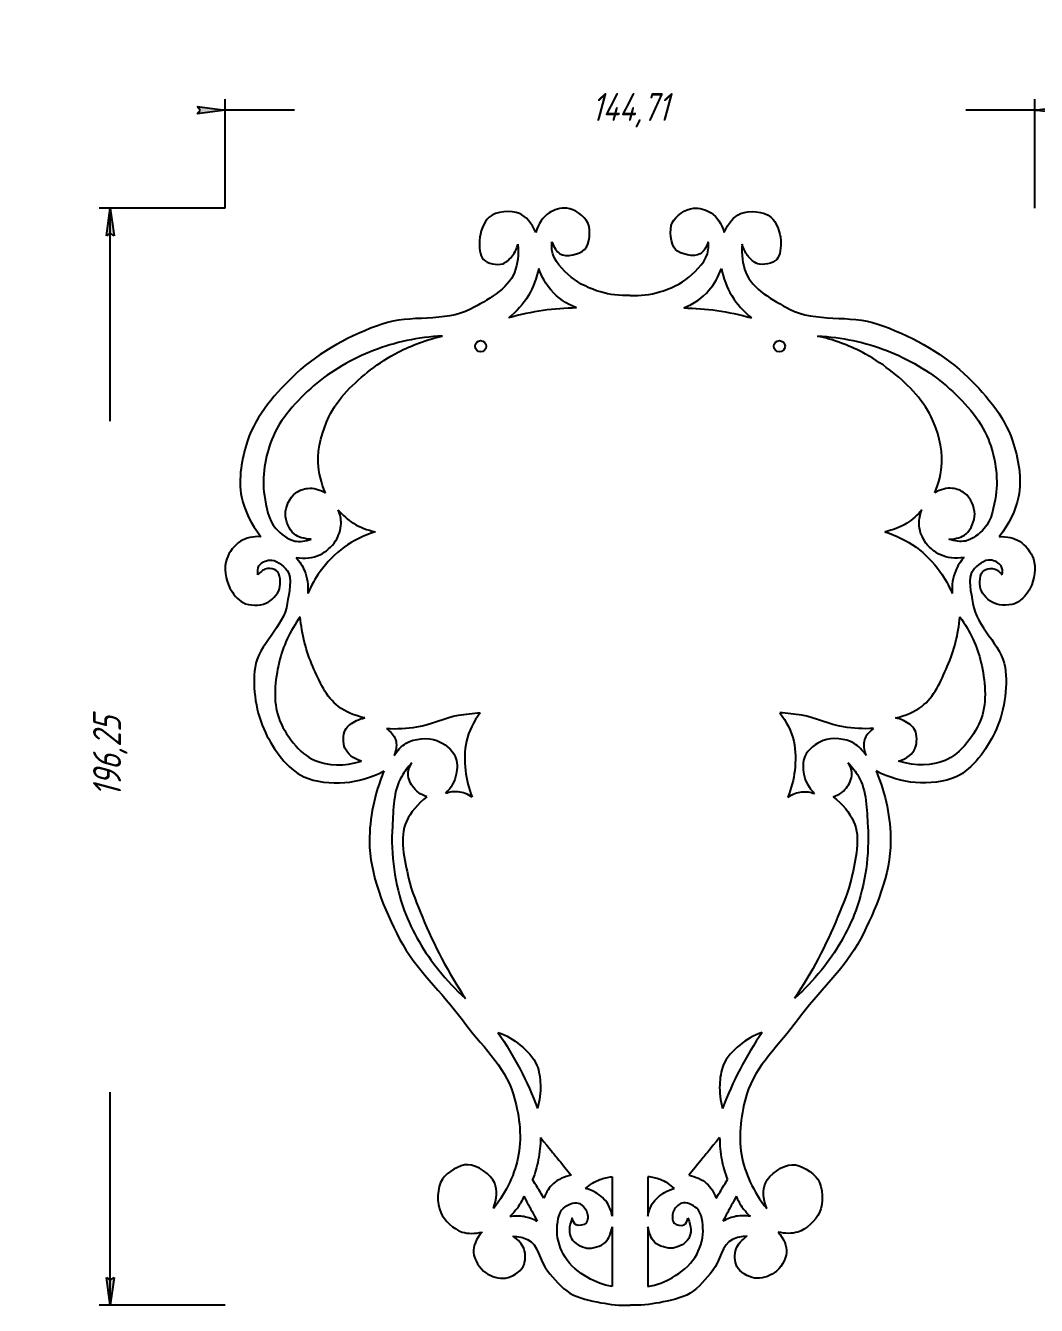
# Model space of a CAD drawing. Header units: millimetres. Extents: x -170 to 302, y -109 to 129.
# Drawn here: x -169.5 to 11.1, y -99.9 to 129 of the extents above; entities that cross this region are included whole.
import ezdxf

# ---------------------------------------------------------------- set-up
doc = ezdxf.new("R2010")
doc.units = ezdxf.units.MM
doc.linetypes.add('K5LT32770', pattern=[0])
doc.linetypes.add('K5LT_THIN', pattern=[0])
doc.styles.add('KDIMTEXTSTYLE', font='GOST_AU.SHX', dxfattribs={"width": 0.96, "oblique": 15, "height": 5})
doc.dimstyles.new('KDIMSTYLE (1.00)', dxfattribs={"dimtxt": 5, "dimasz": 1, "dimexe": 2, "dimexo": 0, "dimgap": 1, "dimtad": 1, "dimtxsty": 'KDIMTEXTSTYLE', "dimsah": 1, "dimcen": 0, "dimdle": 1, "dimadec": 0, "dimazin": 0, "dimtfac": 0.667, "dimtmove": 0, "dimatfit": 3, "dimfxl": 1, "dimtvp": 1, "dimtolj": 1, "dimtzin": 0, "dimarcsym": 0})

# ---------------------------------------------------------------- blocks, each defined once
blk = doc.blocks.new('KDIMARROW_01')
blk.add_hatch(color=0).paths.add_polyline_path([(0, 0), (-5, 0.66), (-4.5, 0), (-5, -0.66)])
at = {"color": 0, "linetype": 'K5LT_THIN'}
for p, q in [((-4.5, 0), (-5, 0.66)), ((-5, 0.66), (0, 0)), ((0, 0), (-5, -0.66)), ((-5, -0.66), (-4.5, 0)), ((0, 0), (-1, 0))]:
    blk.add_line(p, q, dxfattribs=at)

msp = doc.modelspace()

# ---------------------------------------------------------------- linework, layer by layer
at = {"color": 30, "linetype": 'K5LT32770', "true_color": 0xff8000}
for p, q in [((-64.686, -76.935), (-64.686, -83.98)), ((-58.285, -76.935), (-58.285, -83.98)), ((-64.686, -85.887), (-64.686, -96.572)), ((-58.285, -85.887), (-58.285, -96.572))]:
    msp.add_line(p, q, dxfattribs=at)
for centre in [(-88.193, 71.61), (-34.779, 71.61)]:
    msp.add_circle(centre, 1, dxfattribs=at)
for points, knots in [([(-75.453, 90.268), (-75.107, 89.246), (-74.63, 88.536), (-74.019, 88.139), (-72.951, 87.444), (-70.444, 88.071), (-69.598, 88.924), (-68.69, 89.839), (-68.455, 92.463), (-69.042, 93.71), (-69.599, 94.893), (-71.422, 96.186), (-72.803, 96.316), (-73.791, 96.41), (-75.106, 96.018), (-75.965, 95.462), (-77.071, 94.745), (-77.855, 93.577), (-78.315, 91.958)], [0, 0, 0, 0, 1, 1, 1, 2, 2, 2, 3, 3, 3, 4, 4, 4, 5, 5, 5, 6, 6, 6, 6]), ([(-47.518, 90.268), (-47.864, 89.246), (-48.341, 88.536), (-48.952, 88.139), (-50.02, 87.444), (-52.527, 88.071), (-53.373, 88.924), (-54.281, 89.839), (-54.516, 92.463), (-53.929, 93.71), (-53.372, 94.893), (-51.55, 96.186), (-50.168, 96.316), (-49.18, 96.41), (-47.866, 96.018), (-47.006, 95.462), (-45.9, 94.745), (-45.116, 93.577), (-44.656, 91.958)], [0, 0, 0, 0, 1, 1, 1, 2, 2, 2, 3, 3, 3, 4, 4, 4, 5, 5, 5, 6, 6, 6, 6]), ([(-78.315, 91.958), (-79.065, 93.677), (-80.043, 94.807), (-81.249, 95.348), (-82.716, 96.005), (-85.46, 95.72), (-86.662, 94.707), (-87.657, 93.867), (-88.326, 91.977), (-88.407, 90.54), (-88.469, 89.43), (-88.379, 87.817), (-87.695, 87.122), (-87.001, 86.418), (-85.241, 86.012), (-84.24, 86.374), (-83.596, 86.607), (-82.948, 87.247), (-82.496, 87.834), (-82.049, 88.413), (-81.729, 89.09), (-81.534, 89.864)], [0, 0, 0, 0, 1, 1, 1, 2, 2, 2, 3, 3, 3, 4, 4, 4, 5, 5, 5, 6, 6, 6, 7, 7, 7, 7]), ([(-44.656, 91.958), (-43.906, 93.677), (-42.928, 94.807), (-41.722, 95.348), (-40.255, 96.005), (-37.511, 95.72), (-36.309, 94.707), (-35.314, 93.867), (-34.645, 91.977), (-34.564, 90.54), (-34.502, 89.43), (-34.592, 87.817), (-35.277, 87.122), (-35.97, 86.418), (-37.73, 86.012), (-38.731, 86.374), (-39.375, 86.607), (-40.023, 87.247), (-40.476, 87.834), (-40.922, 88.413), (-41.243, 89.09), (-41.437, 89.864)], [0, 0, 0, 0, 1, 1, 1, 2, 2, 2, 3, 3, 3, 4, 4, 4, 5, 5, 5, 6, 6, 6, 7, 7, 7, 7]), ([(-81.534, 89.864), (-81.377, 87.983), (-81.584, 86.3), (-82.154, 84.815), (-83.299, 81.828), (-87.093, 79.807), (-89.999, 78.251), (-94.55, 75.814), (-100.831, 77.317), (-105.793, 75.585), (-111.293, 73.664), (-116.955, 70.675), (-121.176, 66.713), (-124.695, 63.412), (-128.358, 59.252), (-129.842, 54.714), (-130.856, 51.615), (-131.585, 47.832), (-130.919, 44.664), (-130.397, 42.18), (-129.244, 39.808), (-127.462, 37.548)], [0, 0, 0, 0, 1, 1, 1, 2, 2, 2, 3, 3, 3, 4, 4, 4, 5, 5, 5, 6, 6, 6, 7, 7, 7, 7]), ([(-61.486, 80.67), (-63.333, 80.624), (-65.093, 80.83), (-66.769, 81.326), (-68.615, 81.873), (-70.558, 82.741), (-71.997, 83.977), (-73.464, 85.236), (-75.232, 86.929), (-75.453, 88.85), (-75.505, 89.306), (-75.505, 89.779), (-75.453, 90.268)], [0, 0, 0, 0, 1, 1, 1, 2, 2, 2, 3, 3, 3, 4, 4, 4, 4]), ([(-61.486, 80.67), (-59.638, 80.624), (-57.878, 80.83), (-56.202, 81.326), (-54.356, 81.873), (-52.413, 82.741), (-50.974, 83.977), (-49.507, 85.236), (-47.739, 86.929), (-47.518, 88.85), (-47.466, 89.306), (-47.466, 89.779), (-47.518, 90.268)], [0, 0, 0, 0, 1, 1, 1, 2, 2, 2, 3, 3, 3, 4, 4, 4, 4]), ([(-41.437, 89.864), (-41.594, 87.983), (-41.387, 86.3), (-40.817, 84.815), (-39.672, 81.828), (-35.878, 79.807), (-32.972, 78.251), (-28.421, 75.814), (-22.14, 77.317), (-17.178, 75.585), (-11.678, 73.664), (-6.016, 70.675), (-1.795, 66.713), (1.724, 63.412), (5.387, 59.252), (6.871, 54.714), (7.885, 51.615), (8.614, 47.832), (7.948, 44.664), (7.426, 42.18), (6.273, 39.808), (4.491, 37.548)], [0, 0, 0, 0, 1, 1, 1, 2, 2, 2, 3, 3, 3, 4, 4, 4, 5, 5, 5, 6, 6, 6, 7, 7, 7, 7]), ([(-77.808, 85.541), (-78.162, 83.758), (-78.781, 82.134), (-79.663, 80.67), (-80.566, 79.17), (-81.747, 77.837), (-83.205, 76.672)], [0, 0, 0, 0, 1, 1, 1, 2, 2, 2, 2]), ([(-71.069, 78.467), (-72.904, 79.214), (-74.408, 80.261), (-75.582, 81.61), (-76.547, 82.717), (-77.289, 84.028), (-77.808, 85.541)], [0, 0, 0, 0, 1, 1, 1, 2, 2, 2, 2]), ([(-51.902, 78.467), (-50.068, 79.214), (-48.563, 80.261), (-47.389, 81.61), (-46.424, 82.717), (-45.682, 84.028), (-45.163, 85.541)], [0, 0, 0, 0, 1, 1, 1, 2, 2, 2, 2]), ([(-45.163, 85.541), (-44.809, 83.758), (-44.19, 82.134), (-43.308, 80.67), (-42.405, 79.17), (-41.224, 77.837), (-39.766, 76.672)], [0, 0, 0, 0, 1, 1, 1, 2, 2, 2, 2]), ([(-71.069, 78.467), (-73.067, 78.436), (-75.047, 78.279), (-77.009, 77.997), (-79.095, 77.697), (-81.16, 77.256), (-83.205, 76.672)], [0, 0, 0, 0, 1, 1, 1, 2, 2, 2, 2]), ([(-51.902, 78.467), (-49.904, 78.436), (-47.924, 78.279), (-45.963, 77.997), (-43.877, 77.697), (-41.811, 77.256), (-39.766, 76.672)], [0, 0, 0, 0, 1, 1, 1, 2, 2, 2, 2]), ([(-95.018, 73.439), (-99.384, 73.213), (-103.501, 72.344), (-107.367, 70.833), (-111.17, 69.346), (-115.001, 67.199), (-118.05, 64.508), (-121.033, 61.876), (-124.107, 58.577), (-125.528, 54.937), (-126.709, 51.914), (-127.36, 48.175), (-126.853, 44.937), (-126.537, 42.92), (-126.134, 40.473), (-124.802, 38.998), (-123.945, 38.048), (-122.674, 37), (-121.426, 36.776), (-120.509, 36.611), (-119.527, 36.725), (-118.478, 37.117)], [0, 0, 0, 0, 1, 1, 1, 2, 2, 2, 3, 3, 3, 4, 4, 4, 5, 5, 5, 6, 6, 6, 7, 7, 7, 7]), ([(-115.94, 45.385), (-116.708, 47.176), (-117.139, 48.968), (-117.234, 50.762), (-117.378, 53.501), (-116.478, 56.518), (-115.311, 58.988), (-113.759, 62.27), (-110.792, 65.108), (-107.868, 67.392), (-106.348, 68.579), (-104.666, 69.64), (-102.95, 70.533), (-100.466, 71.826), (-97.822, 72.794), (-95.018, 73.439)], [0, 0, 0, 0, 1, 1, 1, 2, 2, 2, 3, 3, 3, 4, 4, 4, 5, 5, 5, 5]), ([(-27.953, 73.439), (-23.587, 73.213), (-19.47, 72.344), (-15.604, 70.833), (-11.801, 69.346), (-7.97, 67.199), (-4.921, 64.508), (-1.938, 61.876), (1.136, 58.577), (2.557, 54.937), (3.738, 51.914), (4.389, 48.175), (3.882, 44.937), (3.566, 42.92), (3.163, 40.473), (1.831, 38.998), (0.974, 38.048), (-0.297, 37), (-1.545, 36.776), (-2.462, 36.611), (-3.444, 36.725), (-4.493, 37.117)], [0, 0, 0, 0, 1, 1, 1, 2, 2, 2, 3, 3, 3, 4, 4, 4, 5, 5, 5, 6, 6, 6, 7, 7, 7, 7]), ([(-7.031, 45.385), (-6.263, 47.176), (-5.832, 48.968), (-5.737, 50.762), (-5.593, 53.501), (-6.493, 56.518), (-7.66, 58.988), (-9.212, 62.27), (-12.179, 65.108), (-15.103, 67.392), (-16.623, 68.579), (-18.305, 69.64), (-20.021, 70.533), (-22.505, 71.826), (-25.149, 72.794), (-27.953, 73.439)], [0, 0, 0, 0, 1, 1, 1, 2, 2, 2, 3, 3, 3, 4, 4, 4, 5, 5, 5, 5]), ([(-118.478, 37.117), (-119.772, 37.126), (-120.795, 37.439), (-121.548, 38.055), (-122.452, 38.795), (-123.09, 40.419), (-123.091, 41.586), (-123.092, 42.854), (-122.333, 44.586), (-121.281, 45.355), (-120.697, 45.782), (-119.849, 46.102), (-119.115, 46.186), (-118.08, 46.304), (-117.021, 46.037), (-115.94, 45.385)], [0, 0, 0, 0, 1, 1, 1, 2, 2, 2, 3, 3, 3, 4, 4, 4, 5, 5, 5, 5]), ([(-4.493, 37.117), (-3.199, 37.126), (-2.176, 37.439), (-1.423, 38.055), (-0.519, 38.795), (0.119, 40.419), (0.12, 41.586), (0.121, 42.854), (-0.638, 44.586), (-1.69, 45.355), (-2.274, 45.782), (-3.122, 46.102), (-3.856, 46.186), (-4.892, 46.304), (-5.95, 46.037), (-7.031, 45.385)], [0, 0, 0, 0, 1, 1, 1, 2, 2, 2, 3, 3, 3, 4, 4, 4, 5, 5, 5, 5]), ([(-121.191, 33.836), (-119.597, 33.576), (-118.185, 33.731), (-116.954, 34.299), (-115.861, 34.803), (-114.745, 35.759), (-114.105, 36.792), (-113.562, 37.667), (-113.168, 38.817), (-113.144, 39.854), (-113.124, 40.675), (-113.29, 41.506), (-113.642, 42.347)], [0, 0, 0, 0, 1, 1, 1, 2, 2, 2, 3, 3, 3, 4, 4, 4, 4]), ([(-113.642, 42.347), (-112.841, 41.386), (-111.939, 40.591), (-110.936, 39.961), (-109.767, 39.226), (-108.461, 38.716), (-107.019, 38.43)], [0, 0, 0, 0, 1, 1, 1, 2, 2, 2, 2]), ([(-9.329, 42.347), (-10.13, 41.386), (-11.032, 40.591), (-12.035, 39.961), (-13.204, 39.226), (-14.51, 38.716), (-15.952, 38.43)], [0, 0, 0, 0, 1, 1, 1, 2, 2, 2, 2]), ([(-1.78, 33.836), (-3.374, 33.576), (-4.786, 33.731), (-6.017, 34.299), (-7.11, 34.803), (-8.226, 35.759), (-8.866, 36.792), (-9.409, 37.667), (-9.803, 38.817), (-9.827, 39.854), (-9.847, 40.675), (-9.681, 41.506), (-9.329, 42.347)], [0, 0, 0, 0, 1, 1, 1, 2, 2, 2, 3, 3, 3, 4, 4, 4, 4]), ([(-127.462, 37.548), (-128.9, 37.618), (-130.12, 37.343), (-131.123, 36.723), (-132.187, 36.066), (-133.176, 34.753), (-133.58, 33.59), (-134.115, 32.052), (-133.793, 29.834), (-133.011, 28.355), (-132.49, 27.371), (-131.621, 26.237), (-130.66, 25.756), (-129.537, 25.193), (-127.698, 25.13), (-126.565, 25.649), (-125.583, 26.098), (-124.425, 27.226), (-124.144, 28.248), (-123.883, 29.195), (-123.933, 30.971), (-124.713, 31.489), (-125.095, 31.742), (-125.792, 31.909), (-126.28, 31.845), (-126.905, 31.763), (-127.475, 31.383), (-127.99, 30.705)], [0, 0, 0, 0, 1, 1, 1, 2, 2, 2, 3, 3, 3, 4, 4, 4, 5, 5, 5, 6, 6, 6, 7, 7, 7, 8, 8, 8, 9, 9, 9, 9]), ([(-107.019, 38.43), (-109.087, 37.786), (-110.951, 36.86), (-112.609, 35.652), (-114.229, 34.473), (-115.704, 32.941), (-116.883, 31.308), (-117.752, 30.103), (-118.488, 28.797), (-119.09, 27.391)], [0, 0, 0, 0, 1, 1, 1, 2, 2, 2, 3, 3, 3, 3]), ([(-15.952, 38.43), (-13.884, 37.786), (-12.021, 36.86), (-10.362, 35.652), (-8.742, 34.473), (-7.267, 32.941), (-6.088, 31.308), (-5.219, 30.103), (-4.483, 28.797), (-3.881, 27.391)], [0, 0, 0, 0, 1, 1, 1, 2, 2, 2, 3, 3, 3, 3]), ([(4.491, 37.548), (5.929, 37.618), (7.149, 37.343), (8.152, 36.723), (9.216, 36.066), (10.205, 34.753), (10.609, 33.59), (11.144, 32.052), (10.822, 29.834), (10.039, 28.355), (9.519, 27.371), (8.65, 26.237), (7.689, 25.756), (6.566, 25.193), (4.727, 25.13), (3.594, 25.649), (2.612, 26.098), (1.454, 27.226), (1.173, 28.248), (0.912, 29.195), (0.962, 30.971), (1.742, 31.489), (2.124, 31.742), (2.821, 31.909), (3.309, 31.845), (3.934, 31.763), (4.504, 31.383), (5.018, 30.705)], [0, 0, 0, 0, 1, 1, 1, 2, 2, 2, 3, 3, 3, 4, 4, 4, 5, 5, 5, 6, 6, 6, 7, 7, 7, 8, 8, 8, 9, 9, 9, 9]), ([(-127.99, 30.705), (-128.104, 31.354), (-128.045, 31.888), (-127.811, 32.308), (-127.497, 32.872), (-126.551, 33.29), (-125.924, 33.376), (-124.873, 33.52), (-123.441, 32.368), (-122.791, 31.524), (-121.727, 30.146), (-122.479, 27.492), (-122.755, 25.577), (-123.347, 21.466), (-127.937, 18.19), (-128.514, 14.18), (-129.047, 10.471), (-128.326, 5.916), (-126.668, 2.513), (-125.198, -0.502), (-122.773, -4.012), (-119.8, -5.388), (-117.704, -6.358), (-114.889, -6.599), (-112.49, -6.421), (-110.114, -6.245), (-107.776, -5.556), (-105.475, -4.354)], [0, 0, 0, 0, 1, 1, 1, 2, 2, 2, 3, 3, 3, 4, 4, 4, 5, 5, 5, 6, 6, 6, 7, 7, 7, 8, 8, 8, 9, 9, 9, 9]), ([(-121.191, 33.836), (-120.548, 33.119), (-120.049, 32.347), (-119.696, 31.521), (-119.161, 30.27), (-118.959, 28.893), (-119.09, 27.391)], [0, 0, 0, 0, 1, 1, 1, 2, 2, 2, 2]), ([(5.018, 30.705), (5.133, 31.354), (5.074, 31.888), (4.84, 32.308), (4.526, 32.872), (3.58, 33.29), (2.953, 33.376), (1.901, 33.52), (0.47, 32.368), (-0.181, 31.524), (-1.244, 30.146), (-0.492, 27.492), (-0.216, 25.577), (0.376, 21.466), (4.966, 18.19), (5.543, 14.18), (6.076, 10.471), (5.355, 5.916), (3.696, 2.513), (2.227, -0.502), (-0.198, -4.012), (-3.171, -5.388), (-5.267, -6.358), (-8.082, -6.599), (-10.481, -6.421), (-12.857, -6.245), (-15.195, -5.556), (-17.496, -4.354)], [0, 0, 0, 0, 1, 1, 1, 2, 2, 2, 3, 3, 3, 4, 4, 4, 5, 5, 5, 6, 6, 6, 7, 7, 7, 8, 8, 8, 9, 9, 9, 9]), ([(-1.78, 33.836), (-2.423, 33.119), (-2.922, 32.347), (-3.275, 31.521), (-3.81, 30.27), (-4.012, 28.893), (-3.881, 27.391)], [0, 0, 0, 0, 1, 1, 1, 2, 2, 2, 2]), ([(-120.447, 23.215), (-122.285, 20.638), (-123.541, 17.931), (-124.212, 15.092), (-124.96, 11.932), (-125.351, 8.049), (-124.286, 5.124), (-123.218, 2.188), (-120.592, -1.3), (-117.788, -2.482), (-115.456, -3.465), (-112.683, -3.511), (-109.468, -2.621)], [0, 0, 0, 0, 1, 1, 1, 2, 2, 2, 3, 3, 3, 4, 4, 4, 4]), ([(-108.904, 5.122), (-110.721, 5.529), (-112.293, 6.221), (-113.622, 7.199), (-115.806, 8.806), (-117.068, 11.783), (-118.194, 14.335), (-119.41, 17.093), (-120.161, 20.053), (-120.447, 23.215)], [0, 0, 0, 0, 1, 1, 1, 2, 2, 2, 3, 3, 3, 3]), ([(-14.067, 5.122), (-12.25, 5.529), (-10.678, 6.221), (-9.35, 7.199), (-7.165, 8.806), (-5.903, 11.783), (-4.777, 14.335), (-3.561, 17.093), (-2.81, 20.053), (-2.524, 23.215)], [0, 0, 0, 0, 1, 1, 1, 2, 2, 2, 3, 3, 3, 3]), ([(-2.524, 23.215), (-0.686, 20.638), (0.57, 17.931), (1.241, 15.092), (1.989, 11.932), (2.38, 8.049), (1.315, 5.124), (0.247, 2.188), (-2.379, -1.3), (-5.183, -2.482), (-7.515, -3.465), (-10.288, -3.511), (-13.503, -2.621)], [0, 0, 0, 0, 1, 1, 1, 2, 2, 2, 3, 3, 3, 4, 4, 4, 4]), ([(-109.468, -2.621), (-111.006, -2.093), (-111.997, -1.307), (-112.442, -0.262), (-112.821, 0.627), (-112.853, 2.102), (-112.391, 2.968), (-112.017, 3.671), (-111.163, 4.288), (-110.391, 4.661), (-109.932, 4.882), (-109.437, 5.036), (-108.904, 5.122)], [0, 0, 0, 0, 1, 1, 1, 2, 2, 2, 3, 3, 3, 4, 4, 4, 4]), ([(-105.025, 3.232), (-103.194, 3.164), (-101.39, 3.259), (-99.613, 3.517), (-97.077, 3.885), (-94.705, 5.196), (-92.17, 5.618), (-90.878, 5.833), (-89.573, 5.975), (-88.253, 6.045)], [0, 0, 0, 0, 1, 1, 1, 2, 2, 2, 3, 3, 3, 3]), ([(-88.253, 6.045), (-89.476, 4.449), (-90.303, 2.753), (-90.734, 0.959), (-91.131, -0.698), (-91.104, -2.55), (-90.912, -4.264), (-90.73, -5.88), (-90.325, -7.473), (-89.695, -9.041)], [0, 0, 0, 0, 1, 1, 1, 2, 2, 2, 3, 3, 3, 3]), ([(-17.946, 3.232), (-19.777, 3.164), (-21.581, 3.259), (-23.359, 3.517), (-25.894, 3.885), (-28.266, 5.196), (-30.801, 5.618), (-32.093, 5.833), (-33.398, 5.975), (-34.718, 6.045)], [0, 0, 0, 0, 1, 1, 1, 2, 2, 2, 3, 3, 3, 3]), ([(-34.718, 6.045), (-33.495, 4.449), (-32.668, 2.753), (-32.237, 0.959), (-31.84, -0.698), (-31.867, -2.55), (-32.059, -4.264), (-32.241, -5.88), (-32.646, -7.473), (-33.276, -9.041)], [0, 0, 0, 0, 1, 1, 1, 2, 2, 2, 3, 3, 3, 3]), ([(-13.503, -2.621), (-11.965, -2.093), (-10.974, -1.307), (-10.529, -0.262), (-10.15, 0.627), (-10.119, 2.102), (-10.58, 2.968), (-10.955, 3.671), (-11.808, 4.288), (-12.58, 4.661), (-13.039, 4.882), (-13.534, 5.036), (-14.067, 5.122)], [0, 0, 0, 0, 1, 1, 1, 2, 2, 2, 3, 3, 3, 4, 4, 4, 4]), ([(-105.025, 3.232), (-104.193, 2.663), (-103.653, 2.004), (-103.405, 1.256), (-103.128, 0.418), (-103.217, -0.531), (-103.672, -1.593)], [0, 0, 0, 0, 1, 1, 1, 2, 2, 2, 2]), ([(-17.946, 3.232), (-18.778, 2.663), (-19.318, 2.004), (-19.566, 1.256), (-19.843, 0.418), (-19.754, -0.531), (-19.299, -1.593)], [0, 0, 0, 0, 1, 1, 1, 2, 2, 2, 2]), ([(-103.672, -1.593), (-103.058, -0.63), (-102.336, 0.102), (-101.506, 0.603), (-100.022, 1.498), (-97.603, 1.676), (-96.016, 1.078), (-94.767, 0.607), (-93.235, -0.512), (-92.722, -1.741), (-92.342, -2.651), (-92.342, -3.938), (-92.544, -4.946), (-92.792, -6.185), (-93.435, -7.333), (-94.473, -8.389)], [0, 0, 0, 0, 1, 1, 1, 2, 2, 2, 3, 3, 3, 4, 4, 4, 5, 5, 5, 5]), ([(-19.299, -1.593), (-19.913, -0.63), (-20.635, 0.102), (-21.465, 0.603), (-22.949, 1.498), (-25.368, 1.676), (-26.955, 1.078), (-28.204, 0.607), (-29.736, -0.512), (-30.249, -1.741), (-30.629, -2.651), (-30.629, -3.938), (-30.427, -4.946), (-30.179, -6.185), (-29.536, -7.333), (-28.498, -8.389)], [0, 0, 0, 0, 1, 1, 1, 2, 2, 2, 3, 3, 3, 4, 4, 4, 5, 5, 5, 5]), ([(-105.475, -4.354), (-107.209, -8.58), (-108.071, -12.764), (-108.06, -16.907), (-108.044, -22.825), (-105.438, -29.078), (-102.669, -34.407), (-99.9, -39.736), (-95.036, -43.945), (-91.446, -48.88), (-88.302, -53.201), (-83.869, -57.144), (-82.363, -62.097), (-81.341, -65.463), (-80.787, -69.498), (-81.403, -72.952), (-82.007, -76.334), (-83.508, -79.558), (-85.908, -82.625)], [0, 0, 0, 0, 1, 1, 1, 2, 2, 2, 3, 3, 3, 4, 4, 4, 5, 5, 5, 6, 6, 6, 6]), ([(-100.497, -2.928), (-101.205, -3.682), (-101.808, -4.482), (-102.307, -5.328), (-103.815, -7.885), (-103.785, -11.274), (-103.974, -14.259), (-104.288, -19.251), (-103.551, -24.632), (-101.837, -29.301), (-100.446, -33.089), (-98.232, -36.794), (-95.684, -39.984), (-94.246, -41.783), (-92.651, -43.463), (-90.898, -45.026)], [0, 0, 0, 0, 1, 1, 1, 2, 2, 2, 3, 3, 3, 4, 4, 4, 5, 5, 5, 5]), ([(-97.796, -8.982), (-98.957, -8.563), (-99.817, -7.93), (-100.378, -7.083), (-100.83, -6.401), (-101.226, -5.43), (-101.15, -4.62), (-101.096, -4.051), (-100.879, -3.487), (-100.497, -2.928)], [0, 0, 0, 0, 1, 1, 1, 2, 2, 2, 3, 3, 3, 3]), ([(-17.496, -4.354), (-15.762, -8.58), (-14.9, -12.764), (-14.911, -16.907), (-14.927, -22.825), (-17.533, -29.078), (-20.302, -34.407), (-23.071, -39.736), (-27.935, -43.945), (-31.525, -48.88), (-34.669, -53.201), (-39.102, -57.144), (-40.608, -62.097), (-41.63, -65.463), (-42.184, -69.498), (-41.568, -72.952), (-40.964, -76.334), (-39.463, -79.558), (-37.063, -82.625)], [0, 0, 0, 0, 1, 1, 1, 2, 2, 2, 3, 3, 3, 4, 4, 4, 5, 5, 5, 6, 6, 6, 6]), ([(-22.474, -2.928), (-21.767, -3.682), (-21.163, -4.482), (-20.664, -5.328), (-19.156, -7.885), (-19.186, -11.274), (-18.998, -14.259), (-18.683, -19.251), (-19.42, -24.632), (-21.134, -29.301), (-22.525, -33.089), (-24.739, -36.794), (-27.287, -39.984), (-28.725, -41.783), (-30.32, -43.463), (-32.073, -45.026)], [0, 0, 0, 0, 1, 1, 1, 2, 2, 2, 3, 3, 3, 4, 4, 4, 5, 5, 5, 5]), ([(-25.175, -8.982), (-24.014, -8.563), (-23.154, -7.93), (-22.593, -7.083), (-22.141, -6.401), (-21.746, -5.43), (-21.821, -4.62), (-21.875, -4.051), (-22.092, -3.487), (-22.474, -2.928)], [0, 0, 0, 0, 1, 1, 1, 2, 2, 2, 3, 3, 3, 3]), ([(-97.796, -8.982), (-99.479, -10.284), (-100.697, -11.744), (-101.452, -13.362), (-102.799, -16.249), (-101.78, -20.254), (-101.068, -23.532), (-100.55, -25.913), (-99.517, -28.22), (-98.589, -30.497), (-96.527, -35.561), (-93.963, -40.404), (-90.898, -45.026)], [0, 0, 0, 0, 1, 1, 1, 2, 2, 2, 3, 3, 3, 4, 4, 4, 4]), ([(-89.695, -9.041), (-90.509, -8.49), (-91.35, -8.173), (-92.218, -8.092), (-92.95, -8.023), (-93.702, -8.122), (-94.473, -8.389)], [0, 0, 0, 0, 1, 1, 1, 2, 2, 2, 2]), ([(-33.276, -9.041), (-32.462, -8.49), (-31.621, -8.173), (-30.753, -8.092), (-30.021, -8.023), (-29.269, -8.122), (-28.498, -8.389)], [0, 0, 0, 0, 1, 1, 1, 2, 2, 2, 2]), ([(-25.175, -8.982), (-23.492, -10.284), (-22.274, -11.744), (-21.519, -13.362), (-20.172, -16.249), (-21.191, -20.254), (-21.903, -23.532), (-22.421, -25.913), (-23.454, -28.22), (-24.382, -30.497), (-26.444, -35.561), (-29.008, -40.404), (-32.073, -45.026)], [0, 0, 0, 0, 1, 1, 1, 2, 2, 2, 3, 3, 3, 4, 4, 4, 4]), ([(-85.114, -51.105), (-83.648, -53.225), (-82.323, -55.419), (-81.14, -57.686), (-79.959, -59.949), (-78.92, -62.285), (-78.021, -64.694)], [0, 0, 0, 0, 1, 1, 1, 2, 2, 2, 2]), ([(-85.114, -51.105), (-83.591, -51.643), (-82.253, -52.398), (-81.097, -53.37), (-79.925, -54.357), (-78.733, -55.607), (-78.149, -57.002), (-77.709, -58.052), (-77.561, -59.305), (-77.508, -60.464), (-77.444, -61.866), (-77.615, -63.277), (-78.021, -64.694)], [0, 0, 0, 0, 1, 1, 1, 2, 2, 2, 3, 3, 3, 4, 4, 4, 4]), ([(-37.857, -51.105), (-39.38, -51.643), (-40.718, -52.398), (-41.874, -53.37), (-43.046, -54.357), (-44.238, -55.607), (-44.822, -57.002), (-45.262, -58.052), (-45.41, -59.305), (-45.463, -60.464), (-45.527, -61.866), (-45.357, -63.277), (-44.95, -64.694)], [0, 0, 0, 0, 1, 1, 1, 2, 2, 2, 3, 3, 3, 4, 4, 4, 4]), ([(-37.857, -51.105), (-39.323, -53.225), (-40.648, -55.419), (-41.831, -57.686), (-43.012, -59.949), (-44.051, -62.285), (-44.95, -64.694)], [0, 0, 0, 0, 1, 1, 1, 2, 2, 2, 2]), ([(-77.499, -69.909), (-77.496, -71.273), (-77.624, -72.612), (-77.883, -73.925), (-78.118, -75.114), (-78.46, -76.282), (-78.909, -77.429)], [0, 0, 0, 0, 1, 1, 1, 2, 2, 2, 2]), ([(-45.472, -69.909), (-45.475, -71.273), (-45.347, -72.612), (-45.088, -73.925), (-44.853, -75.114), (-44.511, -76.282), (-44.062, -77.429)], [0, 0, 0, 0, 1, 1, 1, 2, 2, 2, 2]), ([(-85.908, -82.625), (-85.252, -80.831), (-85.174, -79.322), (-85.674, -78.096), (-86.317, -76.518), (-88.825, -74.79), (-90.473, -74.773), (-91.952, -74.757), (-94.176, -76.084), (-95.027, -77.357), (-95.998, -78.811), (-96.077, -81.686), (-95.335, -83.326), (-94.689, -84.753), (-93.03, -86.342), (-91.479, -86.813), (-90.422, -87.133), (-89.243, -87.133), (-87.94, -86.813)], [0, 0, 0, 0, 1, 1, 1, 2, 2, 2, 3, 3, 3, 4, 4, 4, 5, 5, 5, 6, 6, 6, 6]), ([(-37.063, -82.625), (-37.719, -80.831), (-37.797, -79.322), (-37.297, -78.096), (-36.654, -76.518), (-34.146, -74.79), (-32.498, -74.773), (-31.019, -74.757), (-28.795, -76.084), (-27.944, -77.357), (-26.973, -78.811), (-26.894, -81.686), (-27.636, -83.326), (-28.282, -84.753), (-29.941, -86.342), (-31.493, -86.813), (-32.549, -87.133), (-33.728, -87.133), (-35.031, -86.813)], [0, 0, 0, 0, 1, 1, 1, 2, 2, 2, 3, 3, 3, 4, 4, 4, 5, 5, 5, 6, 6, 6, 6]), ([(-71.983, -76.673), (-73.261, -76.901), (-74.32, -77.385), (-75.158, -78.127), (-75.908, -78.792), (-76.482, -79.662), (-76.879, -80.739)], [0, 0, 0, 0, 1, 1, 1, 2, 2, 2, 2]), ([(-69.454, -79.021), (-68.664, -78.314), (-67.81, -77.784), (-66.89, -77.432), (-66.193, -77.164), (-65.458, -76.999), (-64.686, -76.935)], [0, 0, 0, 0, 1, 1, 1, 2, 2, 2, 2]), ([(-53.517, -79.021), (-54.307, -78.314), (-55.161, -77.784), (-56.081, -77.432), (-56.778, -77.164), (-57.513, -76.999), (-58.285, -76.935)], [0, 0, 0, 0, 1, 1, 1, 2, 2, 2, 2]), ([(-50.988, -76.673), (-49.71, -76.901), (-48.651, -77.385), (-47.813, -78.127), (-47.063, -78.792), (-46.489, -79.662), (-46.092, -80.739)], [0, 0, 0, 0, 1, 1, 1, 2, 2, 2, 2]), ([(-64.686, -83.98), (-64.807, -83.193), (-65.07, -82.41), (-65.454, -81.79), (-65.96, -80.975), (-66.804, -80.234), (-67.659, -79.739), (-68.208, -79.422), (-68.806, -79.183), (-69.454, -79.021)], [0, 0, 0, 0, 1, 1, 1, 2, 2, 2, 3, 3, 3, 3]), ([(-58.285, -83.98), (-58.164, -83.193), (-57.901, -82.41), (-57.517, -81.79), (-57.011, -80.975), (-56.167, -80.234), (-55.312, -79.739), (-54.763, -79.422), (-54.165, -79.183), (-53.517, -79.021)], [0, 0, 0, 0, 1, 1, 1, 2, 2, 2, 3, 3, 3, 3]), ([(-80.47, -80.417), (-80.77, -81.181), (-81.156, -81.883), (-81.627, -82.524), (-82.022, -83.062), (-82.477, -83.556), (-82.992, -84.008)], [0, 0, 0, 0, 1, 1, 1, 2, 2, 2, 2]), ([(-64.686, -96.572), (-66.276, -96.27), (-67.728, -95.735), (-69.044, -94.969), (-70.581, -94.073), (-72.175, -92.817), (-73.095, -91.328), (-73.919, -89.994), (-74.538, -88.224), (-74.53, -86.662), (-74.524, -85.3), (-74.358, -83.384), (-73.402, -82.559), (-72.768, -82.013), (-71.498, -81.395), (-70.736, -81.636), (-70.148, -81.823), (-69.419, -82.554), (-69.197, -83.175), (-68.988, -83.762), (-68.969, -84.843), (-69.351, -85.226), (-69.69, -85.565), (-70.723, -85.791), (-71.146, -85.534), (-71.472, -85.336), (-71.694, -84.926), (-71.813, -84.303)], [0, 0, 0, 0, 1, 1, 1, 2, 2, 2, 3, 3, 3, 4, 4, 4, 5, 5, 5, 6, 6, 6, 7, 7, 7, 8, 8, 8, 9, 9, 9, 9]), ([(-58.285, -96.572), (-56.696, -96.27), (-55.243, -95.735), (-53.927, -94.969), (-52.39, -94.073), (-50.796, -92.817), (-49.876, -91.328), (-49.052, -89.994), (-48.433, -88.224), (-48.441, -86.662), (-48.447, -85.3), (-48.613, -83.384), (-49.569, -82.559), (-50.203, -82.013), (-51.473, -81.395), (-52.235, -81.636), (-52.823, -81.823), (-53.552, -82.554), (-53.774, -83.175), (-53.983, -83.762), (-54.002, -84.843), (-53.62, -85.226), (-53.281, -85.565), (-52.248, -85.791), (-51.825, -85.534), (-51.5, -85.336), (-51.277, -84.926), (-51.158, -84.303)], [0, 0, 0, 0, 1, 1, 1, 2, 2, 2, 3, 3, 3, 4, 4, 4, 5, 5, 5, 6, 6, 6, 7, 7, 7, 8, 8, 8, 9, 9, 9, 9]), ([(-42.501, -80.417), (-42.201, -81.181), (-41.815, -81.883), (-41.344, -82.524), (-40.949, -83.062), (-40.494, -83.556), (-39.979, -84.008)], [0, 0, 0, 0, 1, 1, 1, 2, 2, 2, 2]), ([(-82.992, -84.008), (-82.125, -83.863), (-81.284, -83.863), (-80.47, -84.008), (-79.642, -84.155), (-78.84, -84.452), (-78.066, -84.898)], [0, 0, 0, 0, 1, 1, 1, 2, 2, 2, 2]), ([(-71.813, -84.303), (-72.451, -85.847), (-72.502, -87.078), (-71.967, -87.995), (-71.496, -88.801), (-70.174, -89.554), (-69.197, -89.687), (-68.163, -89.829), (-66.676, -89.364), (-65.916, -88.662), (-65.249, -88.045), (-64.846, -86.894), (-64.686, -85.887)], [0, 0, 0, 0, 1, 1, 1, 2, 2, 2, 3, 3, 3, 4, 4, 4, 4]), ([(-51.158, -84.303), (-50.52, -85.847), (-50.469, -87.078), (-51.005, -87.995), (-51.475, -88.801), (-52.797, -89.554), (-53.774, -89.687), (-54.808, -89.829), (-56.295, -89.364), (-57.055, -88.662), (-57.722, -88.045), (-58.125, -86.894), (-58.285, -85.887)], [0, 0, 0, 0, 1, 1, 1, 2, 2, 2, 3, 3, 3, 4, 4, 4, 4]), ([(-39.979, -84.008), (-40.846, -83.863), (-41.687, -83.863), (-42.501, -84.008), (-43.329, -84.155), (-44.131, -84.452), (-44.905, -84.898)], [0, 0, 0, 0, 1, 1, 1, 2, 2, 2, 2]), ([(-87.94, -86.813), (-89.017, -88.078), (-89.522, -89.3), (-89.453, -90.479), (-89.38, -91.739), (-88.342, -93.356), (-87.274, -94.112), (-86.348, -94.766), (-84.829, -95.224), (-83.727, -95.052), (-82.588, -94.873), (-81.069, -93.966), (-80.565, -92.958), (-80.15, -92.128), (-80.107, -90.746), (-80.437, -89.838), (-80.756, -88.959), (-81.426, -88.204), (-82.445, -87.574)], [0, 0, 0, 0, 1, 1, 1, 2, 2, 2, 3, 3, 3, 4, 4, 4, 5, 5, 5, 6, 6, 6, 6]), ([(-35.031, -86.813), (-33.954, -88.078), (-33.449, -89.3), (-33.518, -90.479), (-33.591, -91.739), (-34.629, -93.356), (-35.697, -94.112), (-36.623, -94.766), (-38.142, -95.224), (-39.244, -95.052), (-40.383, -94.873), (-41.902, -93.966), (-42.406, -92.958), (-42.821, -92.128), (-42.864, -90.746), (-42.534, -89.838), (-42.215, -88.959), (-41.545, -88.204), (-40.526, -87.574)], [0, 0, 0, 0, 1, 1, 1, 2, 2, 2, 3, 3, 3, 4, 4, 4, 5, 5, 5, 6, 6, 6, 6]), ([(-82.445, -87.574), (-81.446, -87.591), (-80.563, -87.777), (-79.796, -88.129), (-77.918, -88.992), (-77.636, -92.025), (-76.249, -93.727), (-75.06, -95.186), (-73.804, -96.791), (-72.232, -97.744), (-70.635, -98.712), (-68.598, -99.091), (-66.72, -99.453), (-65.009, -99.782), (-63.264, -99.939), (-61.486, -99.923)], [0, 0, 0, 0, 1, 1, 1, 2, 2, 2, 3, 3, 3, 4, 4, 4, 5, 5, 5, 5]), ([(-40.526, -87.574), (-41.525, -87.591), (-42.408, -87.777), (-43.175, -88.129), (-45.053, -88.992), (-45.335, -92.025), (-46.722, -93.727), (-47.911, -95.186), (-49.167, -96.791), (-50.739, -97.744), (-52.336, -98.712), (-54.373, -99.091), (-56.251, -99.453), (-57.962, -99.782), (-59.707, -99.939), (-61.486, -99.923)], [0, 0, 0, 0, 1, 1, 1, 2, 2, 2, 3, 3, 3, 4, 4, 4, 5, 5, 5, 5])]:
    msp.add_open_spline(points, degree=3, knots=knots, dxfattribs=at)
for points in [[(-77.499, -69.909), (-73.821, -74.418), (-75.66, -72.163), (-71.983, -76.673)], [(-45.472, -69.909), (-49.15, -74.418), (-47.311, -72.163), (-50.988, -76.673)], [(-76.879, -80.739), (-78.232, -78.532), (-77.556, -79.636), (-78.909, -77.429)], [(-46.092, -80.739), (-44.739, -78.532), (-45.416, -79.636), (-44.062, -77.429)], [(-80.47, -80.417), (-78.867, -83.404), (-79.668, -81.911), (-78.066, -84.898)], [(-42.501, -80.417), (-44.104, -83.404), (-43.303, -81.911), (-44.905, -84.898)]]:
    msp.add_open_spline(points, degree=3, dxfattribs=at)

# ---------------------------------------------------------------- dimensions: what is measured, and where the dimension line sits
at = {"color": 7}
msp.add_linear_dim(base=(-133.844, 113.818), p1=(10.869, 96.329), p2=(-133.844, 96.329), location=(-61.488, 113.818), dimstyle='KDIMSTYLE (1.00)', override={"dimexo": 0, "dimpost": '\\H5.0;\\W0.965;\\Q15;<>', "dimblk1": 'KDIMARROW_01', "dimblk2": 'KDIMARROW_01', "dimse1": 0, "dimse2": 0, "dimclrt": 7, "dimtolj": 1}, dxfattribs=at).render()
msp.add_linear_dim(base=(-154.384, 96.329), p1=(-133.844, -99.923), p2=(-133.844, 96.329), angle=90, location=(-154.384, -1.797), dimstyle='KDIMSTYLE (1.00)', override={"dimexo": 0, "dimpost": '\\H5.0;\\W0.965;\\Q15;<>', "dimblk1": 'KDIMARROW_01', "dimblk2": 'KDIMARROW_01', "dimse1": 0, "dimse2": 0, "dimclrt": 7, "dimtolj": 1}, dxfattribs=at).render()

doc.saveas('drawing.dxf')
